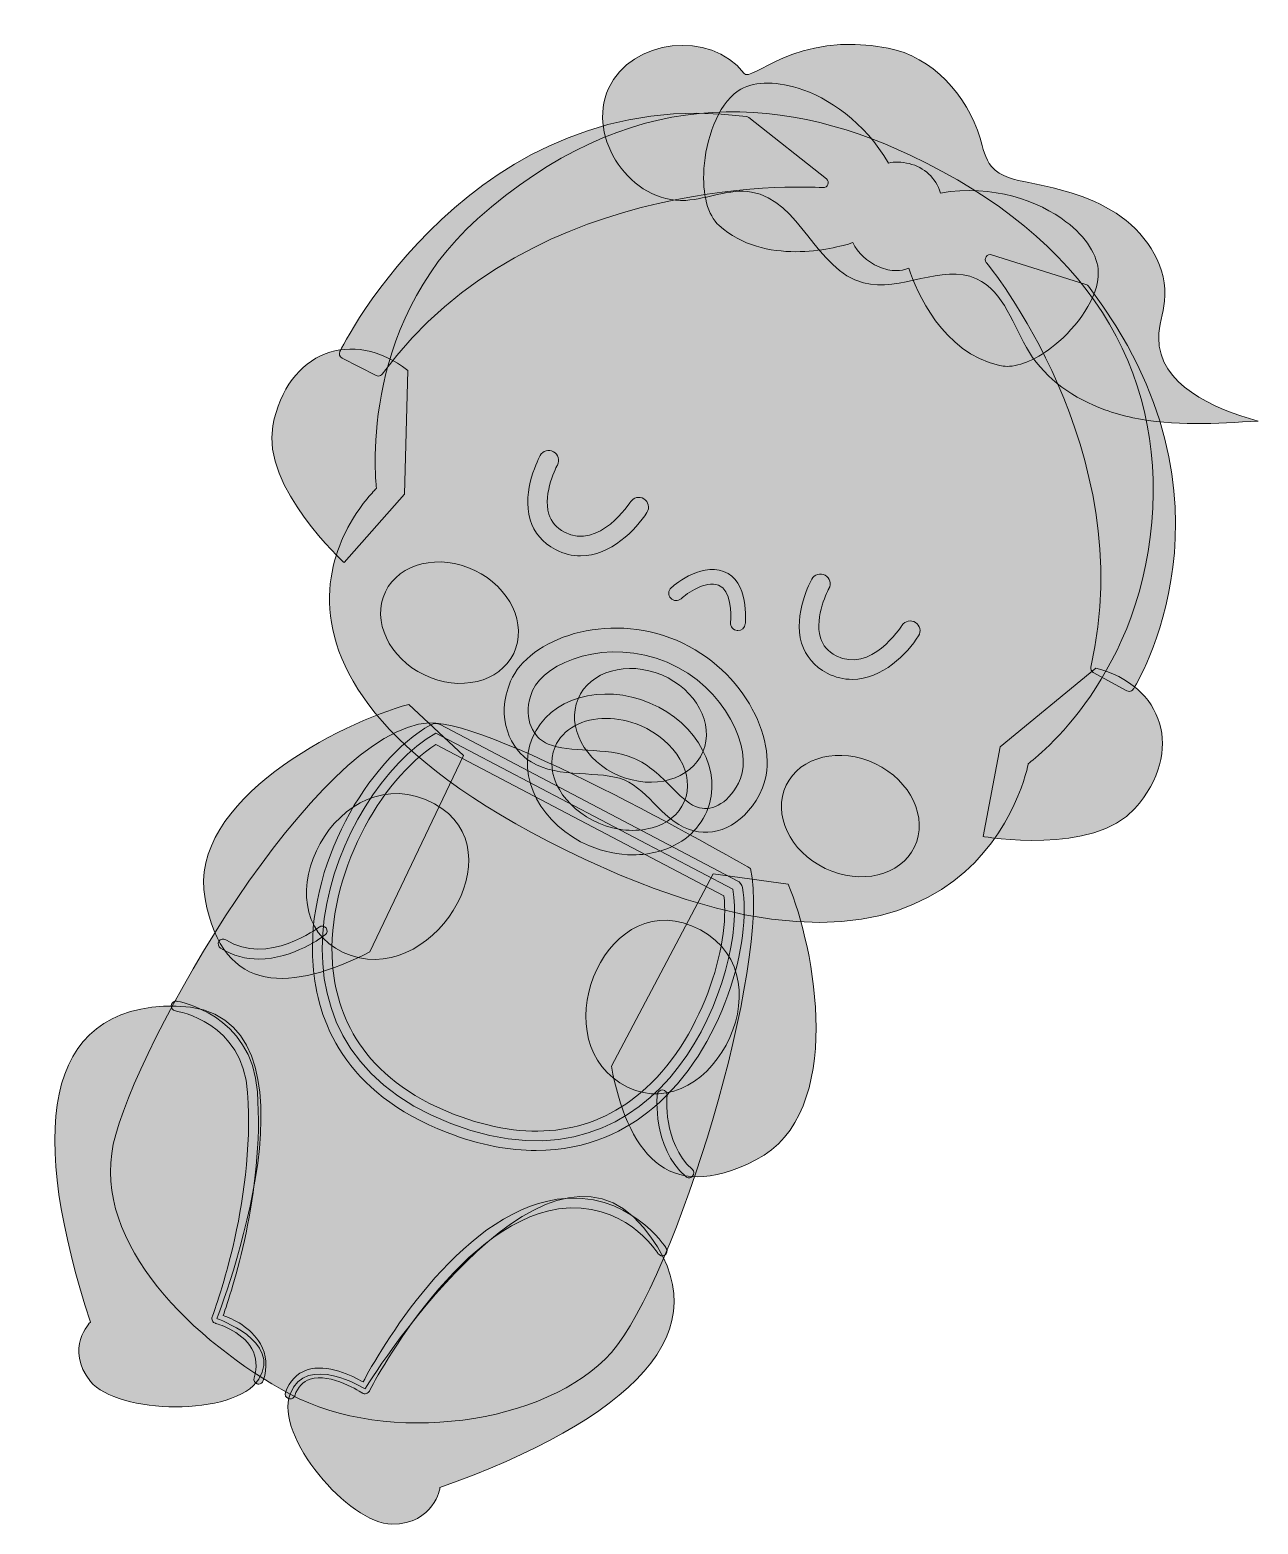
# Model space of a CAD drawing. Header units: inches. Extents: x 39 to 570, y -618 to -217.
# Drawn here: x 50.2 to 175.5, y -378.5 to -225.9 of the extents above; entities that cross this region are included whole.
import ezdxf

# ---------------------------------------------------------------- set-up
doc = ezdxf.new("R2010")
doc.units = ezdxf.units.IN
doc.header["$MEASUREMENT"] = 0
doc.layers.add('OBJECTS', color=7, linetype='Continuous')

# ---------------------------------------------------------------- blocks, each defined once
blk = doc.blocks.new('block 4')
at = {"layer": 'OBJECTS', "true_color": 0xf4e129}
h = blk.add_hatch(color=2, dxfattribs=at)
h.dxf.hatch_style = 2
edge = h.paths.add_edge_path()
edge.add_spline(control_points=[(101.83, -340.35), (99.17, -340.35), (96.15, -339.83), (92.76, -338.52), (82.19, -334.46), (79.47, -327), (79.06, -321.45), (78.29, -311.28), (84.66, -300.53), (91.08, -296.88), (91.38, -296.71), (91.74, -296.7), (92.04, -296.86), (92.04, -296.86), (122.36, -312.8), (122.36, -312.8), (122.63, -312.94), (122.82, -313.2), (122.88, -313.49), (123.91, -318.84), (120.94, -330), (113.75, -336.02), (111.11, -338.23), (107.18, -340.35), (101.83, -340.35)], knot_values=[0, 0, 0, 0, 1, 1, 1, 2, 2, 2, 3, 3, 3, 4, 4, 4, 5, 5, 5, 6, 6, 6, 7, 7, 7, 8, 8, 8, 8], degree=3, periodic=1)
edge = h.paths.add_edge_path()
edge.add_spline(control_points=[(91.61, -298.9), (85.99, -302.44), (80.37, -312.27), (81.05, -321.3), (81.42, -326.27), (83.88, -332.97), (93.48, -336.66), (100.93, -339.52), (107.32, -338.79), (112.46, -334.49), (118.79, -329.19), (121.65, -319.27), (120.99, -314.34), (120.99, -314.34), (91.61, -298.9), (91.61, -298.9)], knot_values=[0, 0, 0, 0, 1, 1, 1, 2, 2, 2, 3, 3, 3, 4, 4, 4, 5, 5, 5, 5], degree=3, periodic=1)
at = {"layer": 'OBJECTS', "lineweight": 0}
for points, knots in [([(101.83, -340.35), (99.17, -340.35), (96.15, -339.83), (92.76, -338.52), (82.19, -334.46), (79.47, -327), (79.06, -321.45), (78.29, -311.28), (84.66, -300.53), (91.08, -296.88), (91.38, -296.71), (91.74, -296.7), (92.04, -296.86), (92.04, -296.86), (122.36, -312.8), (122.36, -312.8), (122.63, -312.94), (122.82, -313.2), (122.88, -313.49), (123.91, -318.84), (120.94, -330), (113.75, -336.02), (111.11, -338.23), (107.18, -340.35), (101.83, -340.35)], [0, 0, 0, 0, 1, 1, 1, 2, 2, 2, 3, 3, 3, 4, 4, 4, 5, 5, 5, 6, 6, 6, 7, 7, 7, 8, 8, 8, 8]), ([(121.9, -313.68), (123.44, -321.65), (115.22, -346.09), (93.12, -337.59), (71.02, -329.09), (81.3, -303.59), (91.58, -297.75), (91.58, -297.75), (121.9, -313.68), (121.9, -313.68)], [0, 0, 0, 0, 1, 1, 1, 2, 2, 2, 3, 3, 3, 3]), ([(91.61, -298.9), (85.99, -302.44), (80.37, -312.27), (81.05, -321.3), (81.42, -326.27), (83.88, -332.97), (93.48, -336.66), (100.93, -339.52), (107.32, -338.79), (112.46, -334.49), (118.79, -329.19), (121.65, -319.27), (120.99, -314.34), (120.99, -314.34), (91.61, -298.9), (91.61, -298.9)], [0, 0, 0, 0, 1, 1, 1, 2, 2, 2, 3, 3, 3, 4, 4, 4, 5, 5, 5, 5])]:
    blk.add_open_spline(points, degree=3, knots=knots, dxfattribs=at)
blk = doc.blocks.new('block 5')
at = {"layer": 'OBJECTS', "true_color": 0xedccb1}
h = blk.add_hatch(color=254, dxfattribs=at)
h.dxf.hatch_style = 2
edge = h.paths.add_edge_path()
edge.add_spline(control_points=[(140.01, -238.73), (158.1, -247.27), (166.01, -260.52), (164.67, -276.19), (163.26, -292.77), (152.06, -300.85), (152.06, -300.85), (152.06, -300.85), (146.9, -329.52), (106.76, -310.6), (65.68, -291.23), (85.54, -272.75), (85.54, -272.75), (85.54, -272.75), (83.44, -256.31), (95.86, -245.23), (111.04, -231.69), (126.25, -232.23), (140.01, -238.73)], knot_values=[0, 0, 0, 0, 1, 1, 1, 2, 2, 2, 3, 3, 3, 4, 4, 4, 5, 5, 5, 6, 6, 6, 6], degree=3, periodic=1)
h = blk.add_hatch(color=254, dxfattribs=at)
h.dxf.hatch_style = 2
edge = h.paths.add_edge_path()
edge.add_spline(control_points=[(88.73, -260.7), (83.14, -256.34), (76.41, -258.7), (74.96, -266.36), (73.79, -272.62), (82.24, -280.33), (82.24, -280.33), (82.24, -280.33), (88.41, -273.33), (88.41, -273.33), (88.41, -273.33), (88.73, -260.7), (88.73, -260.7)], knot_values=[0, 0, 0, 0, 1, 1, 1, 2, 2, 2, 3, 3, 3, 4, 4, 4, 4], degree=3, periodic=1)
at = {"layer": 'OBJECTS', "true_color": 0x82622c}
h = blk.add_hatch(color=37, dxfattribs=at)
h.dxf.hatch_style = 2
edge = h.paths.add_edge_path()
edge.add_spline(control_points=[(106.37, -279.64), (105.54, -279.64), (104.68, -279.45), (103.81, -278.99), (102.49, -278.3), (101.62, -277.28), (101.22, -275.95), (100.32, -272.98), (102.17, -269.55), (102.25, -269.4), (102.51, -268.92), (103.12, -268.74), (103.6, -269.01), (104.09, -269.27), (104.27, -269.88), (104, -270.36), (103.99, -270.39), (102.47, -273.21), (103.13, -275.37), (103.38, -276.18), (103.9, -276.78), (104.73, -277.22), (108.27, -279.07), (111.42, -274.18), (111.46, -274.13), (111.75, -273.66), (112.37, -273.52), (112.83, -273.82), (113.3, -274.11), (113.44, -274.73), (113.14, -275.2), (112.02, -276.97), (109.43, -279.64), (106.37, -279.64)], knot_values=[0, 0, 0, 0, 1, 1, 1, 2, 2, 2, 3, 3, 3, 4, 4, 4, 5, 5, 5, 6, 6, 6, 7, 7, 7, 8, 8, 8, 9, 9, 9, 10, 10, 10, 11, 11, 11, 11], degree=3, periodic=1)
at = {"layer": 'OBJECTS', "true_color": 0xc88662}
h = blk.add_hatch(color=23, dxfattribs=at)
h.dxf.hatch_style = 2
edge = h.paths.add_edge_path()
edge.add_spline(control_points=[(122.43, -287.26), (122.41, -287.26), (122.38, -287.26), (122.36, -287.26), (121.94, -287.22), (121.64, -286.85), (121.68, -286.44), (121.77, -285.6), (121.72, -283.09), (120.45, -282.63), (119.09, -282.14), (117.23, -283.46), (116.63, -284.01), (116.33, -284.29), (115.85, -284.27), (115.57, -283.96), (115.29, -283.66), (115.31, -283.19), (115.61, -282.9), (115.73, -282.8), (118.46, -280.31), (120.97, -281.22), (123.59, -282.17), (123.19, -286.41), (123.18, -286.59), (123.14, -286.98), (122.81, -287.26), (122.43, -287.26)], knot_values=[0, 0, 0, 0, 1, 1, 1, 2, 2, 2, 3, 3, 3, 4, 4, 4, 5, 5, 5, 6, 6, 6, 7, 7, 7, 8, 8, 8, 9, 9, 9, 9], degree=3, periodic=1)
at = {"layer": 'OBJECTS', "true_color": 0x82622c}
h = blk.add_hatch(color=37, dxfattribs=at)
h.dxf.hatch_style = 2
edge = h.paths.add_edge_path()
edge.add_spline(control_points=[(134.08, -292.25), (133.26, -292.25), (132.4, -292.06), (131.52, -291.61), (130.21, -290.92), (129.34, -289.89), (128.93, -288.56), (128.03, -285.59), (129.88, -282.16), (129.96, -282.02), (130.23, -281.54), (130.84, -281.36), (131.32, -281.62), (131.8, -281.89), (131.98, -282.49), (131.72, -282.98), (131.7, -283.01), (130.19, -285.83), (130.85, -287.99), (131.09, -288.79), (131.62, -289.4), (132.45, -289.83), (135.97, -291.67), (139.04, -286.94), (139.17, -286.74), (139.47, -286.28), (140.09, -286.14), (140.55, -286.44), (141.02, -286.73), (141.15, -287.35), (140.86, -287.81), (139.74, -289.59), (137.15, -292.25), (134.08, -292.25)], knot_values=[0, 0, 0, 0, 1, 1, 1, 2, 2, 2, 3, 3, 3, 4, 4, 4, 5, 5, 5, 6, 6, 6, 7, 7, 7, 8, 8, 8, 9, 9, 9, 10, 10, 10, 11, 11, 11, 11], degree=3, periodic=1)
at = {"layer": 'OBJECTS', "true_color": 0xedccb1}
h = blk.add_hatch(color=254, dxfattribs=at)
h.dxf.hatch_style = 2
edge = h.paths.add_edge_path()
edge.add_spline(control_points=[(158.94, -291.1), (165.82, -292.82), (168.1, -299.58), (162.95, -305.44), (158.75, -310.22), (147.47, -308.3), (147.47, -308.3), (147.47, -308.3), (149.19, -299.13), (149.19, -299.13), (149.19, -299.13), (158.94, -291.1), (158.94, -291.1)], knot_values=[0, 0, 0, 0, 1, 1, 1, 2, 2, 2, 3, 3, 3, 4, 4, 4, 4], degree=3, periodic=1)
at = {"layer": 'OBJECTS', "lineweight": 0}
for points, knots in [([(140.01, -238.73), (158.1, -247.27), (166.01, -260.52), (164.67, -276.19), (163.26, -292.77), (152.06, -300.85), (152.06, -300.85), (152.06, -300.85), (146.9, -329.52), (106.76, -310.6), (65.68, -291.23), (85.54, -272.75), (85.54, -272.75), (85.54, -272.75), (83.44, -256.31), (95.86, -245.23), (111.04, -231.69), (126.25, -232.23), (140.01, -238.73)], [0, 0, 0, 0, 1, 1, 1, 2, 2, 2, 3, 3, 3, 4, 4, 4, 5, 5, 5, 6, 6, 6, 6]), ([(88.73, -260.7), (83.14, -256.34), (76.41, -258.7), (74.96, -266.36), (73.79, -272.62), (82.24, -280.33), (82.24, -280.33), (82.24, -280.33), (88.41, -273.33), (88.41, -273.33), (88.41, -273.33), (88.73, -260.7), (88.73, -260.7)], [0, 0, 0, 0, 1, 1, 1, 2, 2, 2, 3, 3, 3, 4, 4, 4, 4]), ([(106.37, -279.64), (105.54, -279.64), (104.68, -279.45), (103.81, -278.99), (102.49, -278.3), (101.62, -277.28), (101.22, -275.95), (100.32, -272.98), (102.17, -269.55), (102.25, -269.4), (102.51, -268.92), (103.12, -268.74), (103.6, -269.01), (104.09, -269.27), (104.27, -269.88), (104, -270.36), (103.99, -270.39), (102.47, -273.21), (103.13, -275.37), (103.38, -276.18), (103.9, -276.78), (104.73, -277.22), (108.27, -279.07), (111.42, -274.18), (111.46, -274.13), (111.75, -273.66), (112.37, -273.52), (112.83, -273.82), (113.3, -274.11), (113.44, -274.73), (113.14, -275.2), (112.02, -276.97), (109.43, -279.64), (106.37, -279.64)], [0, 0, 0, 0, 1, 1, 1, 2, 2, 2, 3, 3, 3, 4, 4, 4, 5, 5, 5, 6, 6, 6, 7, 7, 7, 8, 8, 8, 9, 9, 9, 10, 10, 10, 11, 11, 11, 11]), ([(122.43, -287.26), (122.41, -287.26), (122.38, -287.26), (122.36, -287.26), (121.94, -287.22), (121.64, -286.85), (121.68, -286.44), (121.77, -285.6), (121.72, -283.09), (120.45, -282.63), (119.09, -282.14), (117.23, -283.46), (116.63, -284.01), (116.33, -284.29), (115.85, -284.27), (115.57, -283.96), (115.29, -283.66), (115.31, -283.19), (115.61, -282.9), (115.73, -282.8), (118.46, -280.31), (120.97, -281.22), (123.59, -282.17), (123.19, -286.41), (123.18, -286.59), (123.14, -286.98), (122.81, -287.26), (122.43, -287.26)], [0, 0, 0, 0, 1, 1, 1, 2, 2, 2, 3, 3, 3, 4, 4, 4, 5, 5, 5, 6, 6, 6, 7, 7, 7, 8, 8, 8, 9, 9, 9, 9]), ([(134.08, -292.25), (133.26, -292.25), (132.4, -292.06), (131.52, -291.61), (130.21, -290.92), (129.34, -289.89), (128.93, -288.56), (128.03, -285.59), (129.88, -282.16), (129.96, -282.02), (130.23, -281.54), (130.84, -281.36), (131.32, -281.62), (131.8, -281.89), (131.98, -282.49), (131.72, -282.98), (131.7, -283.01), (130.19, -285.83), (130.85, -287.99), (131.09, -288.79), (131.62, -289.4), (132.45, -289.83), (135.97, -291.67), (139.04, -286.94), (139.17, -286.74), (139.47, -286.28), (140.09, -286.14), (140.55, -286.44), (141.02, -286.73), (141.15, -287.35), (140.86, -287.81), (139.74, -289.59), (137.15, -292.25), (134.08, -292.25)], [0, 0, 0, 0, 1, 1, 1, 2, 2, 2, 3, 3, 3, 4, 4, 4, 5, 5, 5, 6, 6, 6, 7, 7, 7, 8, 8, 8, 9, 9, 9, 10, 10, 10, 11, 11, 11, 11]), ([(158.94, -291.1), (165.82, -292.82), (168.1, -299.58), (162.95, -305.44), (158.75, -310.22), (147.47, -308.3), (147.47, -308.3), (147.47, -308.3), (149.19, -299.13), (149.19, -299.13), (149.19, -299.13), (158.94, -291.1), (158.94, -291.1)], [0, 0, 0, 0, 1, 1, 1, 2, 2, 2, 3, 3, 3, 4, 4, 4, 4])]:
    blk.add_open_spline(points, degree=3, knots=knots, dxfattribs=at)
blk = doc.blocks.new('block 3')
at = {"layer": 'OBJECTS', "true_color": 0xd88886}
h = blk.add_hatch(color=23, dxfattribs=at)
h.dxf.hatch_style = 2
edge = h.paths.add_edge_path()
edge.add_spline(control_points=[(99.54, -289.6), (98.12, -292.55), (94.04, -293.54), (90.43, -291.8), (86.81, -290.06), (85.03, -286.26), (86.45, -283.31), (87.86, -280.36), (91.94, -279.38), (95.56, -281.12), (99.18, -282.85), (100.96, -286.65), (99.54, -289.6)], knot_values=[0, 0, 0, 0, 1, 1, 1, 2, 2, 2, 3, 3, 3, 4, 4, 4, 4], degree=3, periodic=1)
at = {"layer": 'OBJECTS', "true_color": 0xe6bbd3}
h = blk.add_hatch(color=254, dxfattribs=at)
h.dxf.hatch_style = 2
edge = h.paths.add_edge_path()
edge.add_spline(control_points=[(88.84, -294.81), (81.99, -296.64), (66.19, -304.59), (68.04, -314.65), (69.88, -324.71), (76.97, -324.04), (84.87, -320.07), (84.87, -320.07), (94.41, -300.01), (94.41, -300.01), (94.41, -300.01), (88.84, -294.81), (88.84, -294.81)], knot_values=[0, 0, 0, 0, 1, 1, 1, 2, 2, 2, 3, 3, 3, 4, 4, 4, 4], degree=3, periodic=1)
h = blk.add_hatch(color=254, dxfattribs=at)
h.dxf.hatch_style = 2
edge = h.paths.add_edge_path()
edge.add_spline(control_points=[(123.72, -311.56), (125.9, -321.12), (116.06, -353.53), (109.51, -360.96), (102.95, -368.4), (86.55, -370.52), (76.72, -365.21), (66.88, -359.9), (56.5, -349.81), (58.68, -339.71), (60.87, -329.62), (79.45, -297.22), (90.93, -296.69), (97.48, -296.38), (123.72, -311.56), (123.72, -311.56)], knot_values=[0, 0, 0, 0, 1, 1, 1, 2, 2, 2, 3, 3, 3, 4, 4, 4, 5, 5, 5, 5], degree=3, periodic=1)
at = {"layer": 'OBJECTS', "true_color": 0xedccb1}
h = blk.add_hatch(color=254, dxfattribs=at)
h.dxf.hatch_style = 2
edge = h.paths.add_edge_path()
edge.add_spline(control_points=[(91.45, -304.96), (81.61, -299.62), (73.31, -316.04), (82.14, -320.12), (90.97, -324.2), (100.16, -309.68), (91.45, -304.96)], knot_values=[0, 0, 0, 0, 1, 1, 1, 2, 2, 2, 2], degree=3, periodic=1)
at = {"layer": 'OBJECTS', "true_color": 0xd88886}
h = blk.add_hatch(color=23, dxfattribs=at)
h.dxf.hatch_style = 2
edge = h.paths.add_edge_path()
edge.add_spline(control_points=[(140.45, -309.35), (139.03, -312.3), (134.95, -313.28), (131.33, -311.54), (127.72, -309.81), (125.93, -306.01), (127.35, -303.06), (128.77, -300.11), (132.85, -299.12), (136.46, -300.86), (140.08, -302.6), (141.86, -306.4), (140.45, -309.35)], knot_values=[0, 0, 0, 0, 1, 1, 1, 2, 2, 2, 3, 3, 3, 4, 4, 4, 4], degree=3, periodic=1)
at = {"layer": 'OBJECTS', "true_color": 0xe6bbd3}
h = blk.add_hatch(color=254, dxfattribs=at)
h.dxf.hatch_style = 2
edge = h.paths.add_edge_path()
edge.add_spline(control_points=[(127.54, -313.15), (130.27, -319.53), (133.55, -336.53), (124.26, -341.31), (114.97, -346.09), (111.15, -340.25), (109.51, -331.75), (109.51, -331.75), (119.89, -312.09), (119.89, -312.09), (119.89, -312.09), (127.54, -313.15), (127.54, -313.15)], knot_values=[0, 0, 0, 0, 1, 1, 1, 2, 2, 2, 3, 3, 3, 4, 4, 4, 4], degree=3, periodic=1)
at = {"layer": 'OBJECTS', "true_color": 0xedccb1}
h = blk.add_hatch(color=254, dxfattribs=at)
h.dxf.hatch_style = 2
edge = h.paths.add_edge_path()
edge.add_spline(control_points=[(117.7, -317.4), (128.09, -321.65), (119.89, -338.12), (111.15, -333.87), (102.4, -329.62), (108.51, -313.64), (117.7, -317.4)], knot_values=[0, 0, 0, 0, 1, 1, 1, 2, 2, 2, 2], degree=3, periodic=1)
at = {"layer": 'OBJECTS', "true_color": 0xd78aa8}
h = blk.add_hatch(color=223, dxfattribs=at)
h.dxf.hatch_style = 2
edge = h.paths.add_edge_path()
edge.add_spline(control_points=[(73.52, -320.8), (72.25, -320.8), (70.91, -320.5), (69.62, -319.69), (69.39, -319.54), (69.31, -319.23), (69.46, -319), (69.61, -318.76), (69.92, -318.69), (70.15, -318.84), (74.44, -321.54), (79.64, -317.58), (79.69, -317.54), (79.91, -317.37), (80.22, -317.41), (80.39, -317.63), (80.56, -317.85), (80.52, -318.16), (80.3, -318.33), (80.13, -318.46), (77.07, -320.8), (73.52, -320.8)], knot_values=[0, 0, 0, 0, 1, 1, 1, 2, 2, 2, 3, 3, 3, 4, 4, 4, 5, 5, 5, 6, 6, 6, 7, 7, 7, 7], degree=3, periodic=1)
at = {"layer": 'OBJECTS', "true_color": 0xe6bbd3}
h = blk.add_hatch(color=254, dxfattribs=at)
h.dxf.hatch_style = 2
edge = h.paths.add_edge_path()
edge.add_spline(control_points=[(65.09, -325.6), (51.09, -325.44), (50.16, -338.96), (56.34, -357.86), (56.34, -357.86), (53.66, -360.57), (56.36, -363.92), (59.05, -367.27), (71.08, -367.57), (73.52, -363.69), (75.95, -359.82), (69.24, -357.51), (69.24, -357.51), (69.24, -357.51), (81.75, -325.79), (65.09, -325.6)], knot_values=[0, 0, 0, 0, 1, 1, 1, 2, 2, 2, 3, 3, 3, 4, 4, 4, 5, 5, 5, 5], degree=3, periodic=1)
at = {"layer": 'OBJECTS', "true_color": 0xd78aa8}
h = blk.add_hatch(color=223, dxfattribs=at)
h.dxf.hatch_style = 2
edge = h.paths.add_edge_path()
edge.add_spline(control_points=[(73.52, -364.19), (73.47, -364.19), (73.42, -364.19), (73.37, -364.17), (73.1, -364.09), (72.96, -363.81), (73.04, -363.55), (73.38, -362.44), (73.3, -361.45), (72.82, -360.59), (71.78, -358.71), (69.14, -358), (69.11, -357.99), (68.97, -357.96), (68.85, -357.86), (68.79, -357.73), (68.73, -357.61), (68.72, -357.46), (68.77, -357.32), (68.81, -357.21), (73.19, -345.87), (72.39, -334.44), (71.89, -327.25), (65.29, -326.14), (65.01, -326.1), (64.74, -326.05), (64.55, -325.8), (64.6, -325.53), (64.64, -325.25), (64.88, -325.06), (65.17, -325.11), (65.24, -325.12), (72.83, -326.37), (73.39, -334.37), (74.11, -344.65), (70.73, -354.85), (69.89, -357.19), (70.82, -357.52), (72.74, -358.39), (73.69, -360.09), (74.32, -361.2), (74.42, -362.46), (73.99, -363.84), (73.93, -364.06), (73.73, -364.19), (73.52, -364.19)], knot_values=[0, 0, 0, 0, 1, 1, 1, 2, 2, 2, 3, 3, 3, 4, 4, 4, 5, 5, 5, 6, 6, 6, 7, 7, 7, 8, 8, 8, 9, 9, 9, 10, 10, 10, 11, 11, 11, 12, 12, 12, 13, 13, 13, 14, 14, 14, 15, 15, 15, 15], degree=3, periodic=1)
at = {"layer": 'OBJECTS', "true_color": 0xe6bbd3}
h = blk.add_hatch(color=254, dxfattribs=at)
h.dxf.hatch_style = 2
edge = h.paths.add_edge_path()
edge.add_spline(control_points=[(112.79, -348.21), (121.53, -358.84), (111.15, -367.87), (92.02, -374.77), (92.02, -374.77), (91.47, -378.49), (87.1, -378.49), (82.73, -378.49), (75.08, -369.46), (76.72, -365.21), (78.36, -360.96), (84.37, -364.68), (84.37, -364.68), (84.37, -364.68), (102.38, -335.57), (112.79, -348.21)], knot_values=[0, 0, 0, 0, 1, 1, 1, 2, 2, 2, 3, 3, 3, 4, 4, 4, 5, 5, 5, 5], degree=3, periodic=1)
at = {"layer": 'OBJECTS', "true_color": 0xd78aa8}
h = blk.add_hatch(color=223, dxfattribs=at)
h.dxf.hatch_style = 2
edge = h.paths.add_edge_path()
edge.add_spline(control_points=[(117.43, -343.14), (117.31, -343.14), (117.19, -343.09), (117.1, -343.01), (113.67, -339.95), (114.18, -334.83), (114.2, -334.61), (114.23, -334.34), (114.47, -334.14), (114.75, -334.17), (115.03, -334.2), (115.22, -334.45), (115.2, -334.72), (115.19, -334.77), (114.72, -339.55), (117.76, -342.26), (117.97, -342.45), (117.99, -342.76), (117.8, -342.97), (117.71, -343.08), (117.57, -343.14), (117.43, -343.14)], knot_values=[0, 0, 0, 0, 1, 1, 1, 2, 2, 2, 3, 3, 3, 4, 4, 4, 5, 5, 5, 6, 6, 6, 7, 7, 7, 7], degree=3, periodic=1)
h = blk.add_hatch(color=223, dxfattribs=at)
h.dxf.hatch_style = 2
edge = h.paths.add_edge_path()
edge.add_spline(control_points=[(76.72, -365.71), (76.66, -365.71), (76.6, -365.7), (76.55, -365.68), (76.29, -365.59), (76.15, -365.3), (76.25, -365.04), (76.68, -363.86), (77.41, -363.09), (78.45, -362.75), (80.5, -362.07), (83.11, -363.37), (84.17, -363.98), (85.71, -361.1), (93.81, -346.81), (103.97, -345.33), (111.23, -344.26), (115.08, -350.28), (115.12, -350.34), (115.27, -350.57), (115.2, -350.88), (114.96, -351.03), (114.73, -351.17), (114.42, -351.1), (114.27, -350.87), (114.13, -350.64), (110.73, -345.36), (104.11, -346.32), (93.56, -347.86), (84.9, -364.74), (84.81, -364.91), (84.75, -365.03), (84.63, -365.13), (84.5, -365.16), (84.36, -365.2), (84.21, -365.18), (84.09, -365.1), (84.06, -365.08), (80.88, -363), (78.76, -363.7), (78.02, -363.94), (77.51, -364.49), (77.19, -365.38), (77.11, -365.59), (76.92, -365.71), (76.72, -365.71)], knot_values=[0, 0, 0, 0, 1, 1, 1, 2, 2, 2, 3, 3, 3, 4, 4, 4, 5, 5, 5, 6, 6, 6, 7, 7, 7, 8, 8, 8, 9, 9, 9, 10, 10, 10, 11, 11, 11, 12, 12, 12, 13, 13, 13, 14, 14, 14, 15, 15, 15, 15], degree=3, periodic=1)
at = {"layer": 'OBJECTS', "lineweight": 0}
for points, knots in [([(99.54, -289.6), (98.12, -292.55), (94.04, -293.54), (90.43, -291.8), (86.81, -290.06), (85.03, -286.26), (86.45, -283.31), (87.86, -280.36), (91.94, -279.38), (95.56, -281.12), (99.18, -282.85), (100.96, -286.65), (99.54, -289.6)], [0, 0, 0, 0, 1, 1, 1, 2, 2, 2, 3, 3, 3, 4, 4, 4, 4]), ([(88.84, -294.81), (81.99, -296.64), (66.19, -304.59), (68.04, -314.65), (69.88, -324.71), (76.97, -324.04), (84.87, -320.07), (84.87, -320.07), (94.41, -300.01), (94.41, -300.01), (94.41, -300.01), (88.84, -294.81), (88.84, -294.81)], [0, 0, 0, 0, 1, 1, 1, 2, 2, 2, 3, 3, 3, 4, 4, 4, 4]), ([(123.72, -311.56), (125.9, -321.12), (116.06, -353.53), (109.51, -360.96), (102.95, -368.4), (86.55, -370.52), (76.72, -365.21), (66.88, -359.9), (56.5, -349.81), (58.68, -339.71), (60.87, -329.62), (79.45, -297.22), (90.93, -296.69), (97.48, -296.38), (123.72, -311.56), (123.72, -311.56)], [0, 0, 0, 0, 1, 1, 1, 2, 2, 2, 3, 3, 3, 4, 4, 4, 5, 5, 5, 5]), ([(91.45, -304.96), (81.61, -299.62), (73.31, -316.04), (82.14, -320.12), (90.97, -324.2), (100.16, -309.68), (91.45, -304.96)], [0, 0, 0, 0, 1, 1, 1, 2, 2, 2, 2]), ([(140.45, -309.35), (139.03, -312.3), (134.95, -313.28), (131.33, -311.54), (127.72, -309.81), (125.93, -306.01), (127.35, -303.06), (128.77, -300.11), (132.85, -299.12), (136.46, -300.86), (140.08, -302.6), (141.86, -306.4), (140.45, -309.35)], [0, 0, 0, 0, 1, 1, 1, 2, 2, 2, 3, 3, 3, 4, 4, 4, 4]), ([(127.54, -313.15), (130.27, -319.53), (133.55, -336.53), (124.26, -341.31), (114.97, -346.09), (111.15, -340.25), (109.51, -331.75), (109.51, -331.75), (119.89, -312.09), (119.89, -312.09), (119.89, -312.09), (127.54, -313.15), (127.54, -313.15)], [0, 0, 0, 0, 1, 1, 1, 2, 2, 2, 3, 3, 3, 4, 4, 4, 4]), ([(117.7, -317.4), (128.09, -321.65), (119.89, -338.12), (111.15, -333.87), (102.4, -329.62), (108.51, -313.64), (117.7, -317.4)], [0, 0, 0, 0, 1, 1, 1, 2, 2, 2, 2]), ([(73.52, -320.8), (72.25, -320.8), (70.91, -320.5), (69.62, -319.69), (69.39, -319.54), (69.31, -319.23), (69.46, -319), (69.61, -318.76), (69.92, -318.69), (70.15, -318.84), (74.44, -321.54), (79.64, -317.58), (79.69, -317.54), (79.91, -317.37), (80.22, -317.41), (80.39, -317.63), (80.56, -317.85), (80.52, -318.16), (80.3, -318.33), (80.13, -318.46), (77.07, -320.8), (73.52, -320.8)], [0, 0, 0, 0, 1, 1, 1, 2, 2, 2, 3, 3, 3, 4, 4, 4, 5, 5, 5, 6, 6, 6, 7, 7, 7, 7]), ([(65.09, -325.6), (51.09, -325.44), (50.16, -338.96), (56.34, -357.86), (56.34, -357.86), (53.66, -360.57), (56.36, -363.92), (59.05, -367.27), (71.08, -367.57), (73.52, -363.69), (75.95, -359.82), (69.24, -357.51), (69.24, -357.51), (69.24, -357.51), (81.75, -325.79), (65.09, -325.6)], [0, 0, 0, 0, 1, 1, 1, 2, 2, 2, 3, 3, 3, 4, 4, 4, 5, 5, 5, 5]), ([(73.52, -364.19), (73.47, -364.19), (73.42, -364.19), (73.37, -364.17), (73.1, -364.09), (72.96, -363.81), (73.04, -363.55), (73.38, -362.44), (73.3, -361.45), (72.82, -360.59), (71.78, -358.71), (69.14, -358), (69.11, -357.99), (68.97, -357.96), (68.85, -357.86), (68.79, -357.73), (68.73, -357.61), (68.72, -357.46), (68.77, -357.32), (68.81, -357.21), (73.19, -345.87), (72.39, -334.44), (71.89, -327.25), (65.29, -326.14), (65.01, -326.1), (64.74, -326.05), (64.55, -325.8), (64.6, -325.53), (64.64, -325.25), (64.88, -325.06), (65.17, -325.11), (65.24, -325.12), (72.83, -326.37), (73.39, -334.37), (74.11, -344.65), (70.73, -354.85), (69.89, -357.19), (70.82, -357.52), (72.74, -358.39), (73.69, -360.09), (74.32, -361.2), (74.42, -362.46), (73.99, -363.84), (73.93, -364.06), (73.73, -364.19), (73.52, -364.19)], [0, 0, 0, 0, 1, 1, 1, 2, 2, 2, 3, 3, 3, 4, 4, 4, 5, 5, 5, 6, 6, 6, 7, 7, 7, 8, 8, 8, 9, 9, 9, 10, 10, 10, 11, 11, 11, 12, 12, 12, 13, 13, 13, 14, 14, 14, 15, 15, 15, 15]), ([(112.79, -348.21), (121.53, -358.84), (111.15, -367.87), (92.02, -374.77), (92.02, -374.77), (91.47, -378.49), (87.1, -378.49), (82.73, -378.49), (75.08, -369.46), (76.72, -365.21), (78.36, -360.96), (84.37, -364.68), (84.37, -364.68), (84.37, -364.68), (102.38, -335.57), (112.79, -348.21)], [0, 0, 0, 0, 1, 1, 1, 2, 2, 2, 3, 3, 3, 4, 4, 4, 5, 5, 5, 5]), ([(117.43, -343.14), (117.31, -343.14), (117.19, -343.09), (117.1, -343.01), (113.67, -339.95), (114.18, -334.83), (114.2, -334.61), (114.23, -334.34), (114.47, -334.14), (114.75, -334.17), (115.03, -334.2), (115.22, -334.45), (115.2, -334.72), (115.19, -334.77), (114.72, -339.55), (117.76, -342.26), (117.97, -342.45), (117.99, -342.76), (117.8, -342.97), (117.71, -343.08), (117.57, -343.14), (117.43, -343.14)], [0, 0, 0, 0, 1, 1, 1, 2, 2, 2, 3, 3, 3, 4, 4, 4, 5, 5, 5, 6, 6, 6, 7, 7, 7, 7]), ([(76.72, -365.71), (76.66, -365.71), (76.6, -365.7), (76.55, -365.68), (76.29, -365.59), (76.15, -365.3), (76.25, -365.04), (76.68, -363.86), (77.41, -363.09), (78.45, -362.75), (80.5, -362.07), (83.11, -363.37), (84.17, -363.98), (85.71, -361.1), (93.81, -346.81), (103.97, -345.33), (111.23, -344.26), (115.08, -350.28), (115.12, -350.34), (115.27, -350.57), (115.2, -350.88), (114.96, -351.03), (114.73, -351.17), (114.42, -351.1), (114.27, -350.87), (114.13, -350.64), (110.73, -345.36), (104.11, -346.32), (93.56, -347.86), (84.9, -364.74), (84.81, -364.91), (84.75, -365.03), (84.63, -365.13), (84.5, -365.16), (84.36, -365.2), (84.21, -365.18), (84.09, -365.1), (84.06, -365.08), (80.88, -363), (78.76, -363.7), (78.02, -363.94), (77.51, -364.49), (77.19, -365.38), (77.11, -365.59), (76.92, -365.71), (76.72, -365.71)], [0, 0, 0, 0, 1, 1, 1, 2, 2, 2, 3, 3, 3, 4, 4, 4, 5, 5, 5, 6, 6, 6, 7, 7, 7, 8, 8, 8, 9, 9, 9, 10, 10, 10, 11, 11, 11, 12, 12, 12, 13, 13, 13, 14, 14, 14, 15, 15, 15, 15])]:
    blk.add_open_spline(points, degree=3, knots=knots, dxfattribs=at)
at = {"layer": 'OBJECTS'}
for name in ['block 5', 'block 4']:
    blk.add_blockref(name, (0, 0), dxfattribs=at)
blk = doc.blocks.new('block 6')
at = {"layer": 'OBJECTS', "true_color": 0xd78aa8}
h = blk.add_hatch(color=223, dxfattribs=at)
h.dxf.hatch_style = 2
edge = h.paths.add_edge_path()
edge.add_spline(control_points=[(123.53, -234.89), (123.46, -234.83), (123.38, -234.79), (123.29, -234.78), (95.47, -231.12), (81.93, -258.5), (81.8, -258.78), (81.68, -259.03), (81.78, -259.32), (82.02, -259.44), (82.02, -259.44), (85.49, -261.23), (85.49, -261.23), (85.57, -261.27), (85.64, -261.28), (85.72, -261.28), (85.88, -261.28), (86.03, -261.21), (86.12, -261.08), (101.57, -240), (130.82, -242.02), (131.11, -242.04), (131.34, -242.06), (131.54, -241.93), (131.62, -241.72), (131.7, -241.52), (131.63, -241.29), (131.46, -241.15), (131.46, -241.15), (123.53, -234.89), (123.53, -234.89)], knot_values=[0, 0, 0, 0, 1, 1, 1, 2, 2, 2, 3, 3, 3, 4, 4, 4, 5, 5, 5, 6, 6, 6, 7, 7, 7, 8, 8, 8, 9, 9, 9, 10, 10, 10, 10], degree=3, periodic=1)
h = blk.add_hatch(color=223, dxfattribs=at)
h.dxf.hatch_style = 2
edge = h.paths.add_edge_path()
edge.add_spline(control_points=[(158.2, -252.1), (158.14, -252.02), (158.05, -251.96), (157.95, -251.93), (157.95, -251.93), (148.32, -248.89), (148.32, -248.89), (148.11, -248.82), (147.88, -248.9), (147.75, -249.09), (147.63, -249.27), (147.64, -249.51), (147.78, -249.69), (147.94, -249.87), (163.53, -268.83), (158.45, -290.99), (158.4, -291.21), (158.5, -291.43), (158.7, -291.54), (158.7, -291.54), (162.12, -293.41), (162.12, -293.41), (162.2, -293.45), (162.28, -293.47), (162.36, -293.47), (162.53, -293.47), (162.69, -293.39), (162.78, -293.24), (162.91, -293.05), (174.95, -273.93), (158.2, -252.1)], knot_values=[0, 0, 0, 0, 1, 1, 1, 2, 2, 2, 3, 3, 3, 4, 4, 4, 5, 5, 5, 6, 6, 6, 7, 7, 7, 8, 8, 8, 9, 9, 9, 10, 10, 10, 10], degree=3, periodic=1)
at = {"layer": 'OBJECTS', "lineweight": 0}
for points in [[(123.53, -234.89), (123.46, -234.83), (123.38, -234.79), (123.29, -234.78), (95.47, -231.12), (81.93, -258.5), (81.8, -258.78), (81.68, -259.03), (81.78, -259.32), (82.02, -259.44), (82.02, -259.44), (85.49, -261.23), (85.49, -261.23), (85.57, -261.27), (85.64, -261.28), (85.72, -261.28), (85.88, -261.28), (86.03, -261.21), (86.12, -261.08), (101.57, -240), (130.82, -242.02), (131.11, -242.04), (131.34, -242.06), (131.54, -241.93), (131.62, -241.72), (131.7, -241.52), (131.63, -241.29), (131.46, -241.15), (131.46, -241.15), (123.53, -234.89), (123.53, -234.89)], [(158.2, -252.1), (158.14, -252.02), (158.05, -251.96), (157.95, -251.93), (157.95, -251.93), (148.32, -248.89), (148.32, -248.89), (148.11, -248.82), (147.88, -248.9), (147.75, -249.09), (147.63, -249.27), (147.64, -249.51), (147.78, -249.69), (147.94, -249.87), (163.53, -268.83), (158.45, -290.99), (158.4, -291.21), (158.5, -291.43), (158.7, -291.54), (158.7, -291.54), (162.12, -293.41), (162.12, -293.41), (162.2, -293.45), (162.28, -293.47), (162.36, -293.47), (162.53, -293.47), (162.69, -293.39), (162.78, -293.24), (162.91, -293.05), (174.95, -273.93), (158.2, -252.1)]]:
    blk.add_open_spline(points, degree=3, knots=[0, 0, 0, 0, 1, 1, 1, 2, 2, 2, 3, 3, 3, 4, 4, 4, 5, 5, 5, 6, 6, 6, 7, 7, 7, 8, 8, 8, 9, 9, 9, 10, 10, 10, 10], dxfattribs=at)
blk = doc.blocks.new('block 8')
at = {"layer": 'OBJECTS', "true_color": 0xd78aa8}
h = blk.add_hatch(color=223, dxfattribs=at)
h.dxf.hatch_style = 2
edge = h.paths.add_edge_path()
edge.add_spline(control_points=[(124.93, -303.33), (123.36, -307.01), (120.37, -308.31), (117.94, -307.72), (114.93, -307), (113.42, -303.62), (110.82, -302.52), (108.41, -301.49), (104.17, -302.42), (101.31, -300.68), (99.25, -299.42), (97.62, -296.24), (99.23, -292.44), (101.09, -288.06), (109.06, -285.25), (116.16, -288.26), (123.25, -291.27), (126.78, -298.95), (124.93, -303.33)], knot_values=[0, 0, 0, 0, 1, 1, 1, 2, 2, 2, 3, 3, 3, 4, 4, 4, 5, 5, 5, 6, 6, 6, 6], degree=3, periodic=1)
at = {"layer": 'OBJECTS', "true_color": 0xe6bbd3}
h = blk.add_hatch(color=254, dxfattribs=at)
h.dxf.hatch_style = 2
edge = h.paths.add_edge_path()
edge.add_spline(control_points=[(118.09, -305.23), (117.26, -304.87), (116.46, -304.07), (115.61, -303.21), (114.56, -302.16), (113.37, -300.96), (111.77, -300.28), (110.35, -299.68), (108.71, -299.58), (107.12, -299.49), (105.66, -299.4), (104.16, -299.32), (103.06, -298.85), (102.88, -298.78), (102.72, -298.69), (102.58, -298.6), (101.52, -297.96), (100.34, -296.03), (101.47, -293.39), (102.7, -290.48), (109.15, -287.93), (115.21, -290.5), (121.26, -293.06), (123.92, -299.48), (122.69, -302.38), (121.63, -304.88), (119.83, -305.68), (118.51, -305.36), (118.37, -305.33), (118.23, -305.28), (118.09, -305.23)], knot_values=[0, 0, 0, 0, 1, 1, 1, 2, 2, 2, 3, 3, 3, 4, 4, 4, 5, 5, 5, 6, 6, 6, 7, 7, 7, 8, 8, 8, 9, 9, 9, 10, 10, 10, 10], degree=3, periodic=1)
at = {"layer": 'OBJECTS', "lineweight": 0}
for points, knots in [([(124.93, -303.33), (123.36, -307.01), (120.37, -308.31), (117.94, -307.72), (114.93, -307), (113.42, -303.62), (110.82, -302.52), (108.41, -301.49), (104.17, -302.42), (101.31, -300.68), (99.25, -299.42), (97.62, -296.24), (99.23, -292.44), (101.09, -288.06), (109.06, -285.25), (116.16, -288.26), (123.25, -291.27), (126.78, -298.95), (124.93, -303.33)], [0, 0, 0, 0, 1, 1, 1, 2, 2, 2, 3, 3, 3, 4, 4, 4, 5, 5, 5, 6, 6, 6, 6]), ([(118.09, -305.23), (117.26, -304.87), (116.46, -304.07), (115.61, -303.21), (114.56, -302.16), (113.37, -300.96), (111.77, -300.28), (110.35, -299.68), (108.71, -299.58), (107.12, -299.49), (105.66, -299.4), (104.16, -299.32), (103.06, -298.85), (102.88, -298.78), (102.72, -298.69), (102.58, -298.6), (101.52, -297.96), (100.34, -296.03), (101.47, -293.39), (102.7, -290.48), (109.15, -287.93), (115.21, -290.5), (121.26, -293.06), (123.92, -299.48), (122.69, -302.38), (121.63, -304.88), (119.83, -305.68), (118.51, -305.36), (118.37, -305.33), (118.23, -305.28), (118.09, -305.23)], [0, 0, 0, 0, 1, 1, 1, 2, 2, 2, 3, 3, 3, 4, 4, 4, 5, 5, 5, 6, 6, 6, 7, 7, 7, 8, 8, 8, 9, 9, 9, 10, 10, 10, 10])]:
    blk.add_open_spline(points, degree=3, knots=knots, dxfattribs=at)
blk = doc.blocks.new('block 7')
at = {"layer": 'OBJECTS', "true_color": 0xf4e129}
h = blk.add_hatch(color=2, dxfattribs=at)
h.dxf.hatch_style = 2
edge = h.paths.add_edge_path()
edge.add_spline(control_points=[(118.85, -299.64), (117.65, -302.48), (113.82, -303.57), (110.3, -302.08), (106.78, -300.59), (104.91, -297.08), (106.11, -294.24), (107.31, -291.4), (111.14, -290.31), (114.66, -291.8), (118.17, -293.29), (120.05, -296.8), (118.85, -299.64)], knot_values=[0, 0, 0, 0, 1, 1, 1, 2, 2, 2, 3, 3, 3, 4, 4, 4, 4], degree=3, periodic=1)
at = {"layer": 'OBJECTS', "true_color": 0xe8b62f}
h = blk.add_hatch(color=40, dxfattribs=at)
h.dxf.hatch_style = 2
edge = h.paths.add_edge_path()
edge.add_spline(control_points=[(111.71, -310.16), (110.23, -310.16), (108.71, -309.85), (107.27, -309.24), (102.36, -307.16), (99.76, -302.2), (101.46, -298.18), (103.16, -294.16), (108.54, -292.58), (113.45, -294.66), (118.35, -296.73), (120.96, -301.7), (119.25, -305.72), (119.25, -305.72), (119.25, -305.72), (119.25, -305.72), (118.41, -307.72), (116.66, -309.17), (114.33, -309.82), (113.49, -310.05), (112.6, -310.16), (111.71, -310.16)], knot_values=[0, 0, 0, 0, 1, 1, 1, 2, 2, 2, 3, 3, 3, 4, 4, 4, 5, 5, 5, 6, 6, 6, 7, 7, 7, 7], degree=3, periodic=1)
edge = h.paths.add_edge_path()
edge.add_spline(control_points=[(108.99, -296.23), (106.61, -296.23), (104.55, -297.28), (103.76, -299.15), (102.6, -301.9), (104.61, -305.4), (108.24, -306.94), (110.05, -307.7), (111.98, -307.87), (113.66, -307.41), (115.24, -306.97), (116.41, -306.02), (116.95, -304.74), (118.12, -301.99), (116.11, -298.5), (112.47, -296.96), (111.31, -296.46), (110.11, -296.23), (108.99, -296.23)], knot_values=[0, 0, 0, 0, 1, 1, 1, 2, 2, 2, 3, 3, 3, 4, 4, 4, 5, 5, 5, 6, 6, 6, 6], degree=3, periodic=1)
edge = h.paths.add_edge_path()
edge.add_spline(control_points=[(118.1, -305.23), (118.1, -305.23), (118.11, -305.23), (118.11, -305.23), (118.11, -305.23), (118.1, -305.23), (118.1, -305.23)], knot_values=[0, 0, 0, 0, 1, 1, 1, 2, 2, 2, 2], degree=3, periodic=1)
at = {"layer": 'OBJECTS', "lineweight": 0}
for points, knots in [([(118.85, -299.64), (117.65, -302.48), (113.82, -303.57), (110.3, -302.08), (106.78, -300.59), (104.91, -297.08), (106.11, -294.24), (107.31, -291.4), (111.14, -290.31), (114.66, -291.8), (118.17, -293.29), (120.05, -296.8), (118.85, -299.64)], [0, 0, 0, 0, 1, 1, 1, 2, 2, 2, 3, 3, 3, 4, 4, 4, 4]), ([(111.71, -310.16), (110.23, -310.16), (108.71, -309.85), (107.27, -309.24), (102.36, -307.16), (99.76, -302.2), (101.46, -298.18), (103.16, -294.16), (108.54, -292.58), (113.45, -294.66), (118.35, -296.73), (120.96, -301.7), (119.25, -305.72), (119.25, -305.72), (119.25, -305.72), (119.25, -305.72), (118.41, -307.72), (116.66, -309.17), (114.33, -309.82), (113.49, -310.05), (112.6, -310.16), (111.71, -310.16)], [0, 0, 0, 0, 1, 1, 1, 2, 2, 2, 3, 3, 3, 4, 4, 4, 5, 5, 5, 6, 6, 6, 7, 7, 7, 7]), ([(108.99, -296.23), (106.61, -296.23), (104.55, -297.28), (103.76, -299.15), (102.6, -301.9), (104.61, -305.4), (108.24, -306.94), (110.05, -307.7), (111.98, -307.87), (113.66, -307.41), (115.24, -306.97), (116.41, -306.02), (116.95, -304.74), (118.12, -301.99), (116.11, -298.5), (112.47, -296.96), (111.31, -296.46), (110.11, -296.23), (108.99, -296.23)], [0, 0, 0, 0, 1, 1, 1, 2, 2, 2, 3, 3, 3, 4, 4, 4, 5, 5, 5, 6, 6, 6, 6]), ([(118.1, -305.23), (118.1, -305.23), (118.11, -305.23), (118.11, -305.23), (118.11, -305.23), (118.1, -305.23), (118.1, -305.23)], [0, 0, 0, 0, 1, 1, 1, 2, 2, 2, 2])]:
    blk.add_open_spline(points, degree=3, knots=knots, dxfattribs=at)
at = {"layer": 'OBJECTS'}
blk.add_blockref('block 8', (0, 0), dxfattribs=at)
blk = doc.blocks.new('block 2')
at = {"layer": 'OBJECTS', "true_color": 0xac803c}
h = blk.add_hatch(color=45, dxfattribs=at)
h.dxf.hatch_style = 2
edge = h.paths.add_edge_path()
edge.add_spline(control_points=[(159.86, -264.72), (156.74, -263.58), (153.91, -261.65), (152.17, -258.86), (150.5, -256.2), (149.64, -252.64), (146.78, -251.34), (143.22, -249.73), (139.02, -252.78), (135.24, -251.77), (130.39, -250.48), (128.76, -243.34), (123.81, -242.49), (121.57, -242.11), (119.36, -243.2), (117.1, -243.34), (111.55, -243.69), (106.92, -236.97), (109.22, -231.91), (111.53, -226.85), (119.64, -225.94), (123.02, -230.35), (123.84, -231.44), (128.15, -225.94), (137.76, -227.8), (142.25, -228.66), (145.84, -232.6), (147.14, -236.99), (147.44, -237.99), (147.64, -239.08), (148.32, -239.88), (149.22, -240.96), (150.73, -241.25), (152.12, -241.52), (155.44, -242.16), (158.81, -243.05), (161.55, -245.02), (164.3, -247), (166.32, -250.28), (165.97, -253.64), (165.84, -254.89), (165.39, -256.11), (165.38, -257.37), (165.33, -262.14), (170.92, -264.62), (175.52, -265.87), (171.25, -266.14), (166.92, -266.41), (162.73, -265.53), (161.76, -265.33), (160.8, -265.06), (159.86, -264.72)], knot_values=[0, 0, 0, 0, 1, 1, 1, 2, 2, 2, 3, 3, 3, 4, 4, 4, 5, 5, 5, 6, 6, 6, 7, 7, 7, 8, 8, 8, 9, 9, 9, 10, 10, 10, 11, 11, 11, 12, 12, 12, 13, 13, 13, 14, 14, 14, 15, 15, 15, 16, 16, 16, 17, 17, 17, 17], degree=3, periodic=1)
at = {"layer": 'OBJECTS', "true_color": 0xd78aa8}
h = blk.add_hatch(color=223, dxfattribs=at)
h.dxf.hatch_style = 2
edge = h.paths.add_edge_path()
edge.add_spline(control_points=[(155.91, -245.52), (153.16, -243.43), (148.44, -241.67), (143.1, -242.59), (142.6, -241.04), (141.48, -239.97), (139.9, -239.59), (139.14, -239.4), (138.43, -239.4), (137.79, -239.53), (135.37, -235.32), (131.6, -232.84), (128.56, -231.88), (126.08, -231.11), (123.85, -231.21), (122.45, -232.17), (120.3, -233.64), (119.15, -237.21), (118.96, -240.09), (118.78, -242.75), (119.35, -244.87), (120.5, -245.9), (122.83, -247.98), (125.73, -248.58), (128.31, -248.58), (130.85, -248.58), (133.09, -248), (134.17, -247.66), (134.67, -248.69), (135.53, -249.58), (136.86, -250.14), (137.44, -250.39), (138.02, -250.51), (138.58, -250.51), (139.02, -250.51), (139.45, -250.43), (139.86, -250.28), (140.66, -252.64), (143.28, -258.87), (149.14, -260.21), (149.37, -260.26), (149.62, -260.29), (149.89, -260.29), (151.29, -260.29), (153.02, -259.52), (154.77, -258.1), (157.01, -256.28), (159.26, -253.28), (159.21, -250.67), (159.18, -248.97), (157.98, -247.09), (155.91, -245.52)], knot_values=[0, 0, 0, 0, 1, 1, 1, 2, 2, 2, 3, 3, 3, 4, 4, 4, 5, 5, 5, 6, 6, 6, 7, 7, 7, 8, 8, 8, 9, 9, 9, 10, 10, 10, 11, 11, 11, 12, 12, 12, 13, 13, 13, 14, 14, 14, 15, 15, 15, 16, 16, 16, 17, 17, 17, 17], degree=3, periodic=1)
at = {"layer": 'OBJECTS', "lineweight": 0}
for points in [[(159.86, -264.72), (156.74, -263.58), (153.91, -261.65), (152.17, -258.86), (150.5, -256.2), (149.64, -252.64), (146.78, -251.34), (143.22, -249.73), (139.02, -252.78), (135.24, -251.77), (130.39, -250.48), (128.76, -243.34), (123.81, -242.49), (121.57, -242.11), (119.36, -243.2), (117.1, -243.34), (111.55, -243.69), (106.92, -236.97), (109.22, -231.91), (111.53, -226.85), (119.64, -225.94), (123.02, -230.35), (123.84, -231.44), (128.15, -225.94), (137.76, -227.8), (142.25, -228.66), (145.84, -232.6), (147.14, -236.99), (147.44, -237.99), (147.64, -239.08), (148.32, -239.88), (149.22, -240.96), (150.73, -241.25), (152.12, -241.52), (155.44, -242.16), (158.81, -243.05), (161.55, -245.02), (164.3, -247), (166.32, -250.28), (165.97, -253.64), (165.84, -254.89), (165.39, -256.11), (165.38, -257.37), (165.33, -262.14), (170.92, -264.62), (175.52, -265.87), (171.25, -266.14), (166.92, -266.41), (162.73, -265.53), (161.76, -265.33), (160.8, -265.06), (159.86, -264.72)], [(155.91, -245.52), (153.16, -243.43), (148.44, -241.67), (143.1, -242.59), (142.6, -241.04), (141.48, -239.97), (139.9, -239.59), (139.14, -239.4), (138.43, -239.4), (137.79, -239.53), (135.37, -235.32), (131.6, -232.84), (128.56, -231.88), (126.08, -231.11), (123.85, -231.21), (122.45, -232.17), (120.3, -233.64), (119.15, -237.21), (118.96, -240.09), (118.78, -242.75), (119.35, -244.87), (120.5, -245.9), (122.83, -247.98), (125.73, -248.58), (128.31, -248.58), (130.85, -248.58), (133.09, -248), (134.17, -247.66), (134.67, -248.69), (135.53, -249.58), (136.86, -250.14), (137.44, -250.39), (138.02, -250.51), (138.58, -250.51), (139.02, -250.51), (139.45, -250.43), (139.86, -250.28), (140.66, -252.64), (143.28, -258.87), (149.14, -260.21), (149.37, -260.26), (149.62, -260.29), (149.89, -260.29), (151.29, -260.29), (153.02, -259.52), (154.77, -258.1), (157.01, -256.28), (159.26, -253.28), (159.21, -250.67), (159.18, -248.97), (157.98, -247.09), (155.91, -245.52)]]:
    blk.add_open_spline(points, degree=3, knots=[0, 0, 0, 0, 1, 1, 1, 2, 2, 2, 3, 3, 3, 4, 4, 4, 5, 5, 5, 6, 6, 6, 7, 7, 7, 8, 8, 8, 9, 9, 9, 10, 10, 10, 11, 11, 11, 12, 12, 12, 13, 13, 13, 14, 14, 14, 15, 15, 15, 16, 16, 16, 17, 17, 17, 17], dxfattribs=at)
at = {"layer": 'OBJECTS'}
for name in ['block 3', 'block 6', 'block 7']:
    blk.add_blockref(name, (0, 0), dxfattribs=at)

msp = doc.modelspace()

# ---------------------------------------------------------------- block references
at = {"layer": 'OBJECTS'}
msp.add_blockref('block 2', (0, 0), dxfattribs=at)

doc.saveas('drawing.dxf')
